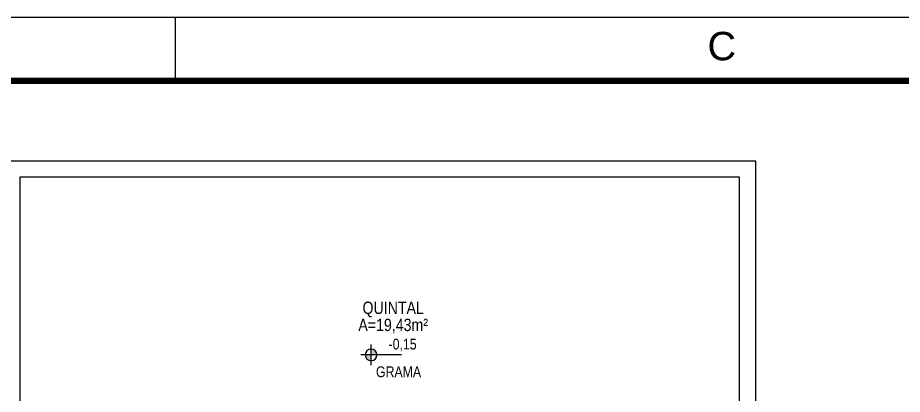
# Model space of a CAD drawing. Header units: millimetres. Extents: x 3923 to 4007, y 744 to 863.
# Drawn here: x 3951.13 to 3965.14, y 856.82 to 862.79 of the extents above; entities that cross this region are included whole.
import ezdxf
from ezdxf.enums import TextEntityAlignment as Align

# ---------------------------------------------------------------- set-up
doc = ezdxf.new("R2010")
doc.units = ezdxf.units.MM
for name, color, linetype in [('-HIDRO', 8, 'Continuous'), ('DIVERSOS', 1, 'Continuous'), ('E-txt-g', 3, 'Continuous'), ("PRANCHA - PROJETU'S", 7, 'Continuous')]:
    doc.layers.add(name, color=color, linetype=linetype)
doc.layers.add('E-Txt-W', color=7, linetype='Continuous', lineweight=20)
doc.styles.add('ARIAL', font='arial.ttf', dxfattribs={"height": 2})
doc.styles.add('F2', font='ARIALN.TTF')
doc.styles.add('REG60', font='romans.shx', dxfattribs={"width": 0.8, "height": 0.15})
doc.styles.add('REG80', font='romans.shx', dxfattribs={"width": 0.8, "height": 0.2})

# ---------------------------------------------------------------- blocks, each defined once
blk = doc.blocks.new('ADFSGASDFG')
at = {"layer": "PRANCHA - PROJETU'S", "color": 1}
for p, q in [((360.678, 107.346), (276.578, 107.346)), ((307.178, 106.346), (307.178, 107.346))]:
    blk.add_line(p, q, dxfattribs=at)
at = {"layer": "PRANCHA - PROJETU'S", "color": 4, "const_width": 0.1}
blk.add_lwpolyline([(279.078, 106.346), (359.678, 106.346), (359.678, 48.946), (279.078, 48.946)], close=True, dxfattribs=at)
at = {"layer": "PRANCHA - PROJETU'S", "color": 50, "linetype": 'Continuous', "style": 'ARIAL'}
blk.add_text('C', height=0.45, dxfattribs=at).set_placement((315.828, 106.896), align=Align.MIDDLE)
blk = doc.blocks.new('TXT-AMB75')
at = {"layer": 'E-txt-g', "style": 'REG80', "width": 0.8, "flags": 8}
blk.add_attdef('TXT', text='', height=0.2, dxfattribs=at).set_placement((0.005, 0.296), align=Align.CENTER)
at = {"layer": 'E-Txt-W', "style": 'REG60', "width": 0.8, "flags": 8}
blk.add_attdef('TXT', text='', height=0.15, dxfattribs=at).set_placement((0.005, 0.027), align=Align.CENTER)
blk = doc.blocks.new('NIVEL')
at = {"layer": 'DIVERSOS'}
h = blk.add_hatch(color=7, dxfattribs=at)
h.paths.add_polyline_path([(0, 0.137, 0.414214), (-0.137, 0), (0, 0)])
h.paths.add_polyline_path([(0, 0), (0, -0.137, 0.414214), (0.137, 0)])
at = {"layer": 'DIVERSOS', "color": 7}
for p, q in [((0, 0.242), (0, -0.242)), ((0.709, 0), (-0.242, 0))]:
    blk.add_line(p, q, dxfattribs=at)
blk.add_circle((0, 0), 0.137, dxfattribs=at)

msp = doc.modelspace()

# ---------------------------------------------------------------- linework, layer by layer
at = {"layer": '-HIDRO'}
for p, q in [((3962.817, 860.514), (3950.91, 860.514)), ((3962.817, 817.989), (3962.817, 860.514)), ((3951.165, 860.259), (3951.165, 818.755)), ((3962.562, 860.259), (3951.165, 860.259)), ((3962.562, 853.71), (3962.562, 860.259))]:
    msp.add_line(p, q, dxfattribs=at)

# ---------------------------------------------------------------- block references
ref = msp.add_blockref('TXT-AMB75', (3957.07, 857.725), dxfattribs=dict(at, xscale=1.240029, yscale=1.240029, zscale=1.240029))
ref.add_attrib('TXT', 'QUINTAL', dxfattribs={"layer": 'E-txt-g', "color": 2, "height": 0.1956, "style": 'F2'}).set_placement((3957.077, 858.092), align=Align.CENTER)
ref.add_attrib('TXT', 'A=19,43m²', dxfattribs={"layer": 'E-Txt-W', "height": 0.1956, "style": 'F2'}).set_placement((3957.077, 857.821), align=Align.CENTER)
at = {"layer": '-HIDRO', "linetype": 'Continuous', "xscale": -0.6779959121431578, "yscale": 0.6779959121431578, "zscale": 0.6779959121431578, "rotation": 180}
msp.add_blockref('NIVEL', (3956.728, 857.444), dxfattribs=at)
at = {"layer": "PRANCHA - PROJETU'S", "color": 1}
msp.add_blockref('ADFSGASDFG', (3646.451, 755.44), dxfattribs=at)

# ---------------------------------------------------------------- texts
at = {"layer": '-HIDRO', "linetype": 'Continuous', "style": 'F2'}
for s, p in [('-0,15', (3957.004, 857.7)), ('GRAMA', (3956.805, 857.261))]:
    msp.add_text(s, height=0.1701, dxfattribs=at).set_placement(p, align=Align.TOP_LEFT)

doc.saveas('drawing.dxf')
